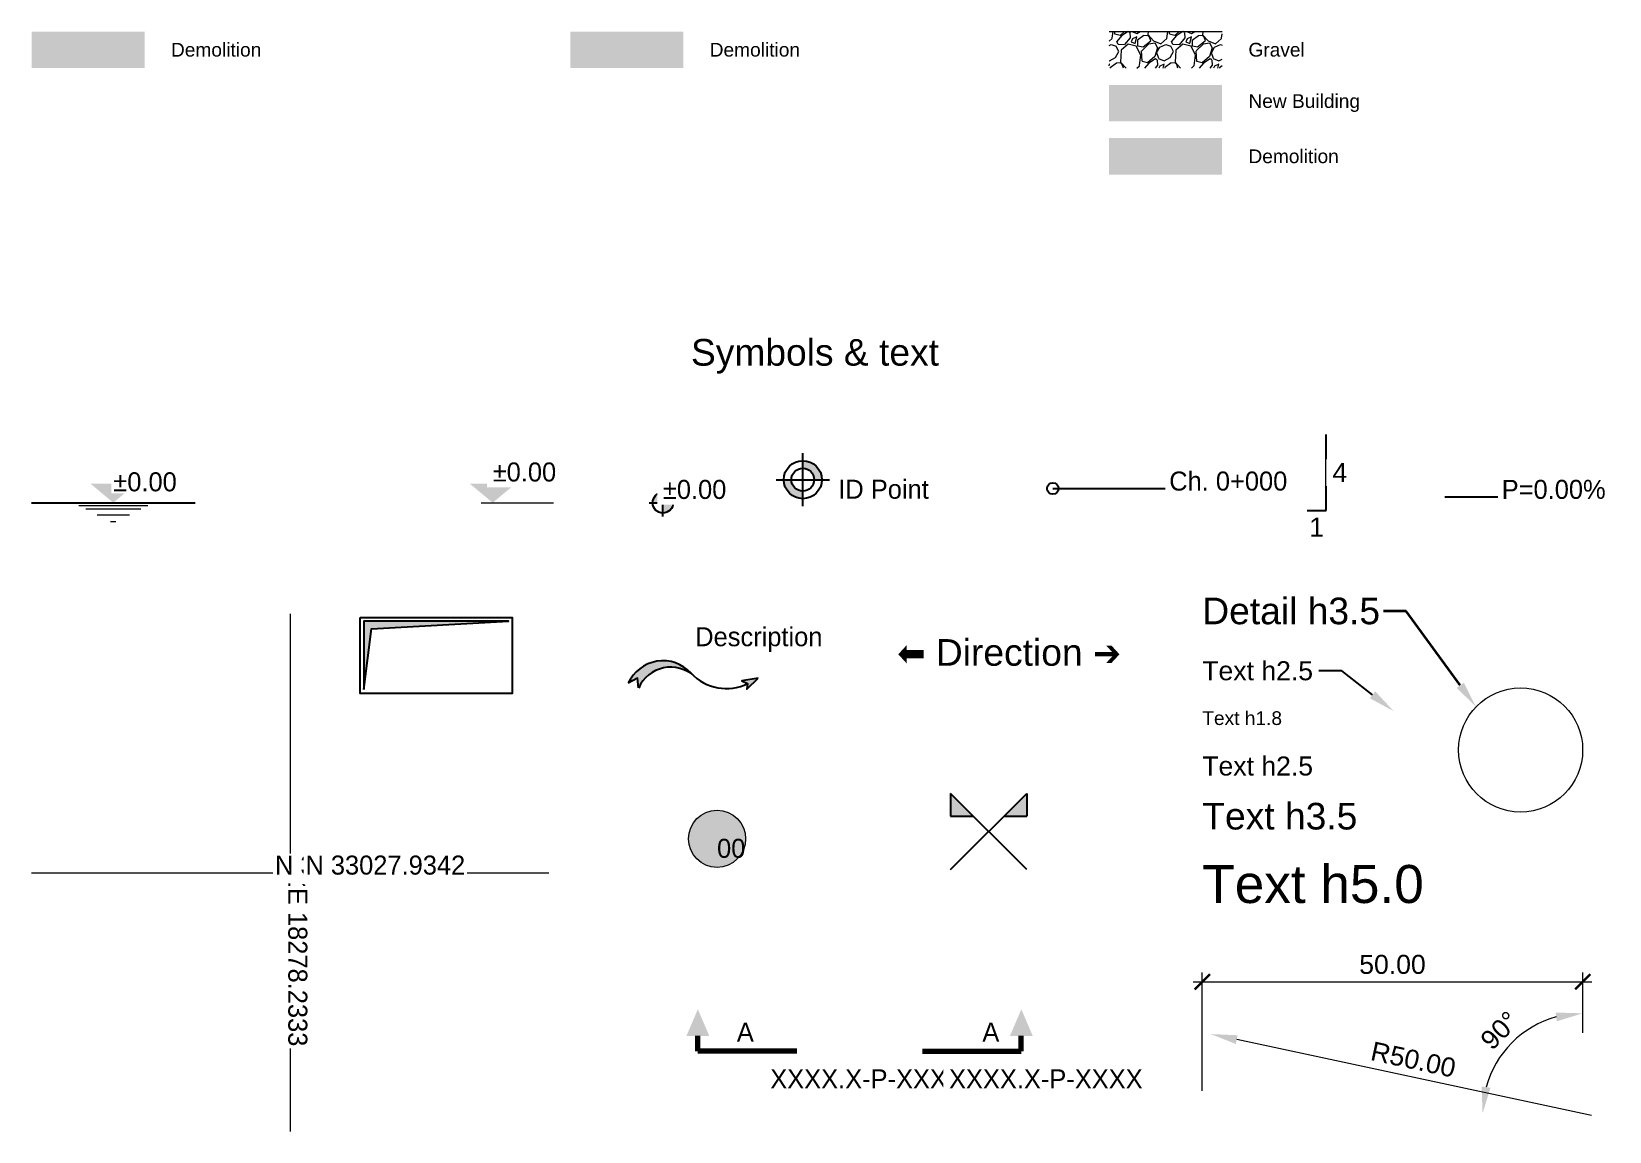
# Model space of a CAD drawing. Header units: metres. Extents: x 18244 to 63437, y 32938 to 108737.
# Drawn here: x 18244.2 to 18451.6, y 32993.9 to 33138.5 of the extents above; entities that cross this region are included whole.
import ezdxf
from ezdxf import colors
from ezdxf.entities.mleader import LeaderData, LeaderLine
from ezdxf.enums import TextEntityAlignment as Align
from ezdxf.math import Vec2, Vec3

# ---------------------------------------------------------------- set-up
doc = ezdxf.new("R2018")
doc.units = ezdxf.units.M
doc.header["$LTSCALE"] = 10
for name, color, linetype, lineweight in [('0__Dimension', 6, 'Continuous', 18), ('0__Symbol', 7, 'Continuous', 25), ('0__Text_1.8', 6, 'Continuous', 18), ('0__Text_2.5', 7, 'Continuous', 25), ('0__Text_3.5', 1, 'Continuous', 35), ('0__Text_5.0', 3, 'Continuous', 50), ('0_Col_255', 255, 'Continuous', 9), ('0_Col__Black_0.10', 2, 'Continuous', 9), ('0_Col__Black_0.18', 6, 'Continuous', 18), ('0_Col__Black_0.25', 7, 'Continuous', 25), ('0_Col__Black_0.70', 4, 'Continuous', 70), ('0_Col__Blue_0.25', 172, 'Continuous', 25), ('0_Hatch', 2, 'Continuous', 9), ('0_Hatch__Demolition', 50, 'Continuous', 9), ('0_Hatch__New_Build', 10, 'Continuous', 9)]:
    doc.layers.add(name, color=color, linetype=linetype, lineweight=lineweight)
doc.styles.add('Lombardi', font='arial.ttf')
doc.styles.get("Standard").update_dxf_attribs({"font": 'txt.shx'})
doc.dimstyles.new('Lo-Annotative', dxfattribs={"dimscale": 10, "dimtxt": 2.5, "dimasz": 2, "dimexe": 1.2, "dimexo": 3, "dimgap": 1, "dimtad": 1, "dimzin": 4, "dimdsep": 46, "dimtxsty": 'Lombardi', "dimblk": 'ARCHTICK', "dimcen": 0.9, "dimdle": 1.2, "dimclrd": 256, "dimclre": 256, "dimclrt": 256, "dimadec": 4, "dimazin": 2, "dimtfac": 1, "dimtix": 1, "dimtmove": 2, "dimatfit": 0, "dimfxl": 1, "dimtfill": 1, "dimtolj": 1, "dimtzin": 0, "dimlwd": -1, "dimlwe": -1, "dimarcsym": 0})

# ---------------------------------------------------------------- blocks, each defined once
blk = doc.blocks.new('SYMMETRY')
for p, q in [((0.5, -0.5), (-0.5, 0.5)), ((-0.5, -0.5), (0.5, 0.5)), ((-0.5, 0.5), (-0.5, 0.2)), ((-0.5, 0.5), (-0.5, 0.2)), ((0.5, 0.5), (0.5, 0.2)), ((-0.5, 0.2), (-0.2, 0.2)), ((0.2, 0.2), (0.5, 0.2))]:
    blk.add_line(p, q)
for points in [[(-0.5, 0.5), (-0.2, 0.2), (-0.5, 0.2)], [(0.2, 0.2), (0.5, 0.2), (0.5, 0.5)]]:
    blk.add_solid(points)
blk = doc.blocks.new('*U66')
for p, q in [((0, 0), (0, 1)), ((-0.25, 0), (0, 0))]:
    blk.add_line(p, q)
at = {"char_height": 0.25, "attachment_point": 5, "style": 'Lombardi', "bg_fill": 3, "box_fill_scale": 1.2, "bg_fill_color": 256, "bg_fill_transparency": 15991431}
for s, insert in [('4', (0.18, 0.5)), ('1', (-0.125, -0.217))]:
    blk.add_mtext(s, dxfattribs=dict(at, insert=insert))
blk = doc.blocks.new('*U60')
blk.add_hatch(color=256).paths.add_polyline_path([(-0.3, 0.15), (-0.3, 0.294), (0, 0.15)])
for p, q in [((-0.3, 0.15), (-0.3, 0.294)), ((-0.3, 0.294), (0, 0.15)), ((0, 0.15), (-1.81, 0.15))]:
    blk.add_line(p, q)
at = {"lineweight": 30, "flags": 104}
blk.add_attdef('VALUE', text='', height=0.25, dxfattribs=at).set_placement((-1.064, 0.375), align=Align.MIDDLE_CENTER)
blk = doc.blocks.new('LEV_PLAN')
h = blk.add_hatch(color=256)
h.dxf.hatch_style = 1
h.paths.add_polyline_path([(-0.135, 0), (0, 0), (0, 0.135, 0.414214)])
h.paths.add_polyline_path([(0, 0), (0, -0.135, 0.414214), (0.135, 0)])
for p, q in [((-0.18, 0), (0.18, 0)), ((0, -0.18), (0, 0.18))]:
    blk.add_line(p, q)
blk.add_circle((0, 0), 0.135)
at = {"lineweight": 30, "flags": 106}
blk.add_attdef('VALUE', text='', height=0.25, dxfattribs=at).set_placement((0, 0.3), align=Align.BOTTOM_CENTER)
blk = doc.blocks.new('NUMBER')
at = {"layer": '0_Col_255'}
h = blk.add_hatch(color=256, dxfattribs=at)
edge = h.paths.add_edge_path()
edge.add_arc((0, 0), 0.375, 0, 360)
at = {"layer": '0_Col__Black_0.18'}
blk.add_circle((0, 0), 0.375, dxfattribs=at)
at = {"layer": '0__Text_3.5', "lineweight": 30, "flags": 106}
blk.add_attdef('NUMBER', text='', height=0.35, dxfattribs=at).set_placement((0, 0), align=Align.MIDDLE_CENTER)
blk = doc.blocks.new('_ArchTick')
at = {"color": 0, "linetype": 'ByBlock', "const_width": 0.15}
blk.add_lwpolyline([(-0.5, -0.5), (0.5, 0.5)], dxfattribs=at)
blk = doc.blocks.new('*D80')
at = {"layer": '0__Dimension', "transparency": 16777216}
for p, q in [((18398.13, 32999.29), (18398.13, 33014.8)), ((18448.13, 33006.9), (18448.13, 33014.8)), ((18396.93, 33013.6), (18449.33, 33013.6))]:
    blk.add_line(p, q, dxfattribs=at)
at = {"layer": 'Defpoints', "color": 0, "transparency": 16777216}
for p in [(18448.13, 33013.6), (18448.13, 33003.9), (18398.13, 32996.29)]:
    blk.add_point(p, dxfattribs=at)
at = {"layer": '0__Dimension', "transparency": 16777216, "xscale": 2, "yscale": 2, "zscale": 2, "rotation": 180}
blk.add_blockref('_ArchTick', (18398.13, 33013.6), dxfattribs=at)
at = {"layer": '0__Dimension', "transparency": 16777216, "xscale": 2, "yscale": 2, "zscale": 2}
blk.add_blockref('_ArchTick', (18448.13, 33013.6), dxfattribs=at)
at = {"layer": '0__Dimension', "transparency": 16777216, "insert": (18423.13, 33015.87), "char_height": 2.5, "attachment_point": 5, "style": 'Lombardi', "bg_fill": 3, "box_fill_scale": 1.1, "bg_fill_color": 256, "bg_fill_true_color": 13158600, "bg_fill_transparency": 0}
blk.add_mtext('\\A1;50.00', dxfattribs=at)
blk = doc.blocks.new('VERTEX')
at = {"linetype": 'Continuous'}
h = blk.add_hatch(color=256, dxfattribs=at)
h.dxf.hatch_style = 1
h.paths.add_polyline_path([(-0.15, 0), (-0.25, 0, 0.414214), (0, -0.25), (0, -0.15, -0.414214)])
h.paths.add_polyline_path([(0.15, 0), (0.25, 0, 0.414214), (0, 0.25), (0, 0.15, -0.414214)])
for p, q in [((0, -0.35), (0, 0.35)), ((-0.35, 0), (0.35, 0))]:
    blk.add_line(p, q, dxfattribs=at)
for radius in [0.25, 0.15]:
    blk.add_circle((0, 0), radius, dxfattribs=at)
at = {"lineweight": 30, "flags": 104}
blk.add_attdef('ID_POINT', text='', height=0.35, dxfattribs=at).set_placement((0.466, 0), align=Align.MIDDLE_LEFT)
blk = doc.blocks.new('*U67')
h = blk.add_hatch(color=256)
h.dxf.hatch_style = 1
h.paths.add_polyline_path([(0.745, 0.026, -0.023136), (0.704, 0.067, 0.538102), (-0.124, -0.067), (0, 0), (0.014, -0.128, -0.509602)])
h.paths.add_polyline_path([(1.447, -0.068), (1.437, -0.142), (1.583, 0), (1.371, -0.036)])
for points in [[(0.014, -0.128), (0, 0), (-0.124, -0.067)], [(1.583, 0), (1.371, -0.036), (1.447, -0.068), (1.437, -0.142), (1.583, 0)]]:
    blk.add_lwpolyline(points)
for centre, radius, start, end in [((0.334, -0.273), 0.502, 42.6015, 155.7406), ((0.436, -0.317), 0.462, 47.9029, 155.9169), ((1.165, 0.491), 0.626, 222.6015, 296.7413)]:
    blk.add_arc(centre, radius, start, end)
at = {"layer": '0__Text_3.5', "lineweight": 30, "flags": 104}
blk.add_attdef('DESCRIPTION', text='', height=0.35, dxfattribs=at).set_placement((0.758, 0.67), align=Align.MIDDLE_CENTER)
blk = doc.blocks.new('*U68')
h = blk.add_hatch(color=256)
h.dxf.hatch_style = 1
h.paths.add_polyline_path([(-0.3, 0.25), (0, 0), (0.3, 0.25)])
at = {"layer": '0_Col__Black_0.10'}
for p, q in [((-0.454, -0.036), (0.454, -0.036)), ((-0.363, -0.082), (0.363, -0.082)), ((-0.212, -0.158), (0.212, -0.158)), ((-0.035, -0.248), (0.035, -0.248))]:
    blk.add_line(p, q, dxfattribs=at)
at = {"layer": '0_Col__Blue_0.25'}
for p, q in [((-1.075, 0), (0, 0)), ((0, 0), (1.075, 0))]:
    blk.add_line(p, q, dxfattribs=at)
at = {"lineweight": 30, "flags": 106}
blk.add_attdef('VALUE', text='', height=0.25, dxfattribs=at).set_placement((0, 0.4), align=Align.BOTTOM_CENTER)
blk = doc.blocks.new('*U69')
at = {"layer": '0_Col__Black_0.10'}
blk.add_line((-3.4, 0), (3.4, 0), dxfattribs=at)
at = {"layer": '0__Text_2.5', "lineweight": 30, "flags": 104}
for tag, p in [('VALUE_1', (-0.2, 0.225)), ('VALUE_2', (0.2, 0.225))]:
    blk.add_attdef(tag, text='', height=0.25, dxfattribs=at).set_placement(p, align=Align.MIDDLE_CENTER)
blk = doc.blocks.new('*U64')
at = {"layer": '0_Col__Black_0.10'}
blk.add_line((0, 3.4), (0, -3.4), dxfattribs=at)
at = {"layer": '0__Text_2.5', "lineweight": 30, "flags": 2}
for tag, p in [('VALUE_3', (0.225, 0.2)), ('VALUE_4', (0.225, -0.2))]:
    blk.add_attdef(tag, text='', height=0.25, rotation=270, dxfattribs=at).set_placement(p, align=Align.MIDDLE_CENTER)
blk = doc.blocks.new('*U65')
at = {"layer": '0_Col__Black_0.70'}
h = blk.add_hatch(color=256, dxfattribs=at)
h.dxf.hatch_style = 1
h.paths.add_polyline_path([(-0.15, 0.2), (0.15, 0.2), (0, 0.55)])
h = blk.add_hatch(color=256, dxfattribs=at)
h.dxf.hatch_style = 1
h.paths.add_polyline_path([(4.102, 0.2), (4.252, 0.55), (4.402, 0.2)])
for p, q in [((0, 0), (0, 0.2)), ((1.3, 0), (0, 0)), ((2.952, 0), (4.252, 0)), ((4.252, 0), (4.252, 0.2))]:
    blk.add_line(p, q, dxfattribs=at)
at = {"layer": '0__Text_1.8', "lineweight": 30, "flags": 64}
blk.add_attdef('REFERENCE1', text='', height=0.18, rotation=360, dxfattribs=at).set_placement((0.951, -0.24), align=Align.MIDDLE_CENTER)
at = {"layer": '0__Text_1.8', "lineweight": 30, "flags": 75}
blk.add_attdef('REFERENCE2', text='', height=0.18, dxfattribs=at).set_placement((3.301, -0.24), align=Align.MIDDLE_CENTER)
at = {"layer": '0__Text_3.5', "lineweight": 30, "flags": 64}
blk.add_attdef('SECTION1', text='', height=0.35, rotation=360, dxfattribs=at).set_placement((0.512, 0.375), align=Align.MIDDLE_CENTER)
at = {"layer": '0__Text_3.5', "lineweight": 30, "flags": 75}
blk.add_attdef('SECTION2', text='', height=0.35, dxfattribs=at).set_placement((3.74, 0.375), align=Align.MIDDLE_CENTER)
blk = doc.blocks.new('*U63')
h = blk.add_hatch(color=256)
h.dxf.hatch_style = 1
h.paths.add_polyline_path([(-0.3, 0.25), (0, 0), (0.3, 0.25)])
at = {"layer": '0_Col__Black_0.10'}
blk.add_line((-0.15, 0), (0.8, 0), dxfattribs=at)
at = {"lineweight": 30, "flags": 104}
blk.add_attdef('VALUE', text='', height=0.25, dxfattribs=at).set_placement((0, 0.529), align=Align.MIDDLE_CENTER)
blk = doc.blocks.new('*D70')
at = {"layer": '0__Dimension', "transparency": 16777216}
blk.add_line((18448.13, 33006.9), (18448.13, 33009.45), dxfattribs=at)
blk.add_arc((18448.13, 32996.29), 13.16, 105.2824, 164.7176, dxfattribs=at)
for points in [[(18444.58, 33009.56), (18444.74, 33008.41), (18448.13, 33009.45)], [(18436.01, 32999.68), (18434.85, 32999.84), (18434.97, 32996.29)]]:
    blk.add_solid(points, dxfattribs=at)
at = {"layer": 'Defpoints', "color": 0, "transparency": 16777216}
for p in [(18441.55, 33007.69), (18448.13, 33003.9), (18398.13, 32996.29), (18448.13, 32996.29), (18448.13, 32996.29)]:
    blk.add_point(p, dxfattribs=at)
at = {"layer": '0__Dimension', "transparency": 16777216, "insert": (18437.21, 33007.21), "char_height": 2.5, "attachment_point": 5, "rotation": 45, "style": 'Lombardi', "bg_fill": 3, "box_fill_scale": 1.1, "bg_fill_color": 256, "bg_fill_true_color": 13158600, "bg_fill_transparency": 0}
blk.add_mtext('\\A1;90°', dxfattribs=at)
blk = doc.blocks.new('*D75')
at = {"layer": '0__Dimension', "transparency": 16777216}
blk.add_line((18449.3, 32996.04), (18402.65, 33006), dxfattribs=at)
blk.add_solid([(18402.77, 33006.57), (18402.53, 33005.43), (18399.23, 33006.73)], dxfattribs=at)
at = {"layer": 'Defpoints', "color": 0, "transparency": 16777216}
for p in [(18399.23, 33006.73), (18448.13, 32996.29)]:
    blk.add_point(p, dxfattribs=at)
at = {"layer": '0__Dimension', "transparency": 16777216, "insert": (18425.87, 33003.37), "char_height": 2.5, "attachment_point": 5, "rotation": 347.9506, "style": 'Lombardi', "bg_fill": 3, "box_fill_scale": 1.1, "bg_fill_color": 256, "bg_fill_true_color": 13158600, "bg_fill_transparency": 0}
blk.add_mtext('\\A1;R50.00', dxfattribs=at)
blk = doc.blocks.new('*U62')
h = blk.add_hatch(color=256)
h.dxf.hatch_style = 1
h.paths.add_polyline_path([(0.05, -0.95), (0.15, -0.15), (1.95, -0.05), (0.05, -0.05)])
at = {"flags": 128}
blk.add_lwpolyline([(0.05, -0.95), (0.15, -0.15), (1.95, -0.05), (0.05, -0.05), (0.05, -0.95)], dxfattribs=at)
blk = doc.blocks.new('*U61')
blk.add_line((0, 0), (0, 2.344))
blk.add_circle((0, 0), 0.075)
at = {"lineweight": 30, "flags": 1}
blk.add_attdef('NUMBER', text='', height=0.25, rotation=90, dxfattribs=at).set_placement((-0.222, 1.53), align=Align.MIDDLE_CENTER)

msp = doc.modelspace()

# ---------------------------------------------------------------- hatches: boundary and pattern name
at = {"layer": '0_Hatch'}
h = msp.add_hatch(dxfattribs=at)
h.set_pattern_fill('GRAVEL', color=256, scale=0.2, angle=45)
h.set_pattern_definition([(273.0128, (18277.2275, 33034.11266), (3.59210244, -61.0657416), [0.68344, -67.66097]), (229.96974, (18277.26344, 33033.43016), (39.5131267, 46.69733202), [1.17281, -116.1081]), (177.51045, (18276.5091, 33032.53214), (75.4341514, -3.5921024), [0.82696, -81.86945]), (312.27369, (18276.0062, 33030.2332), (-68.2499465, 75.43415142), [1.06801, -105.732875]), (337.83365, (18276.72462, 33029.44293), (-61.06574162, 25.14471714), [1.04727, -103.67962]), (42.27369, (18277.6945, 33029.0478), (-75.43415142, -68.2499465), [1.06801, -105.732875]), (82.69424, (18278.48475, 33029.76622), (-10.77630734, -82.61835631), [1.41239, -139.82623]), (117.25533, (18278.66436, 33031.16714), (-53.88153672, 104.170971), [1.33344, -132.01051]), (166.42957, (18278.0537, 33032.35253), (-75.43415142, 17.96051224), [1.07163, -106.09109]), (220.23636, (18277.012, 33032.604), (43.1052294, 35.9210245), [1.22343, -59.94787]), (267.39744, (18276.07804, 33031.81372), (-3.59210245, -82.61835631), [1.582156, -156.633545]), (183.81407, (18279.5983, 33033.75345), (-46.6973318, -3.5921024), [0.54001, -53.46113]), (216.46923, (18279.0595, 33033.71753), (53.8815367, 39.51312694), [1.02736, -101.70928]), (270, (18278.2333, 33033.107), (3.5921, -3.5921), [0.71842, -6.46579]), (248.1986, (18277.5508, 33033.2865), (10.7763073, 25.1447171), [0.38688, -38.30124]), (336.8014, (18277.4071, 33032.9273), (-14.36841, 7.184205), [0.54713, -26.8095]), (75.96376, (18277.91, 33032.7117), (3.5921024, 17.9605122), [0.88864, -28.7326]), (206.565, (18278.1255, 33033.5738), (10.776307, 3.592102), [0.64257, -15.4218]), (61.38954, (18275.3237, 33030.84385), (25.14471714, 46.69733183), [0.90018, -89.11765]), (115.34618, (18275.75475, 33031.6341), (25.14471714, -53.8815367), [0.7552, -74.76443]), (338.1986, (18277.4071, 33034.2923), (-25.1447171, 10.7763073), [0.77376, -37.91437]), (28.61046, (18278.12554, 33034.0049), (-46.69733183, -25.14471714), [0.90018, -89.11765]), (24.44395, (18277.5508, 33028.61675), (-25.1447171, -10.7763073), [0.86807, -42.53547]), (339.77514, (18278.34107, 33028.97596), (-57.4736392, 21.55261466), [0.72734, -72.00719]), (111.8014, (18281.03514, 33030.7361), (-10.7763073, 25.1447171), [0.77376, -37.91437]), (62.35402, (18280.74778, 33031.4545), (-32.32892203, -61.0657416), [0.85157, -84.30475]), (114.44395, (18279.275, 33028.97596), (10.7763073, -25.1447171), [0.43404, -42.9695]), (146.3099, (18280.8196, 33030.5206), (-17.960512, 10.7763073), [0.25903, -25.64399]), (210.9638, (18280.6041, 33030.6642), (14.36841, 7.184205), [1.04727, -19.89811]), (231.009, (18279.70607, 33030.12543), (32.32892203, 39.51312693), [0.97053, -96.08273]), (348.6901, (18278.2333, 33032.3885), (-10.776307, 3.592102), [0.73265, -17.58355]), (38.15723, (18278.95173, 33032.24477), (68.24994652, 53.88153673), [1.27911, -126.63202]), (105.9454, (18279.9575, 33033.03503), (10.7763073, -39.513127), [0.52302, -51.77878]), (135, (18279.814, 33033.538), (-7.1842, 6e-16), [0.3048, -4.7752]), (165.25644, (18279.52646, 33030.16135), (39.5131269, -10.77630735), [0.70573, -69.86788]), (93.0128, (18278.84396, 33030.34096), (-3.59210244, 61.0657416), [1.36689, -66.97752]), (45, (18278.772, 33031.706), (6e-16, 7.1842), [1.3208, -3.7592]), (10.30485, (18279.70607, 33032.6399), (61.0657416, 10.7763074), [0.80322, -79.51863]), (299.0546, (18280.4963, 33032.7836), (10.7763073, -17.9605122), [0.73966, -36.2433]), (252.64598, (18280.85554, 33032.137), (-32.32892204, -104.170971), [1.20429, -119.22493]), (220.42608, (18280.49633, 33030.98753), (-50.28943428, -43.10522938), [1.27406, -126.13169])])
h.paths.add_polyline_path([(18400.727, 33136.062), (18400.727, 33138.462), (18385.87, 33138.462), (18385.87, 33133.662), (18400.727, 33133.662)])
at = {"layer": '0_Hatch__Demolition'}
h = msp.add_hatch(color=256, dxfattribs=at)
h.dxf.hatch_style = 1
h.paths.add_polyline_path([(18259.09, 33136.062), (18259.09, 33138.462), (18244.233, 33138.462), (18244.233, 33133.662), (18259.09, 33133.662)])
h = msp.add_hatch(color=256, dxfattribs=at)
h.dxf.hatch_style = 1
h.paths.add_polyline_path([(18329.908, 33136.062), (18329.908, 33138.462), (18315.052, 33138.462), (18315.052, 33133.662), (18329.908, 33133.662)])
h = msp.add_hatch(color=256, dxfattribs=at)
h.dxf.hatch_style = 1
h.paths.add_polyline_path([(18400.727, 33119.662), (18400.727, 33122.062), (18400.727, 33124.462), (18385.87, 33124.462), (18385.87, 33119.662)])
at = {"layer": '0_Hatch__New_Build'}
h = msp.add_hatch(color=256, dxfattribs=at)
h.dxf.hatch_style = 1
h.paths.add_polyline_path([(18400.727, 33129.062), (18400.727, 33131.462), (18385.87, 33131.462), (18385.87, 33126.662), (18400.727, 33126.662)])

# ---------------------------------------------------------------- linework, layer by layer
at = {"layer": '0_Col__Black_0.10'}
msp.add_line((18385.87, 33138.462), (18400.727, 33138.462), dxfattribs=at)
msp.add_circle((18439.974, 33044.062), 8.154, dxfattribs=at)
at = {"layer": '0_Col__Black_0.25'}
msp.add_lwpolyline([(18287.431, 33061.486), (18307.431, 33061.486), (18307.431, 33051.486), (18287.431, 33051.486)], close=True, dxfattribs=at)

# ---------------------------------------------------------------- block references
at = {"layer": '0__Symbol', "xscale": 10, "yscale": 10, "zscale": 10}
for name, p in [('*U66', (18414.406, 33075.515)), ('*U62', (18287.431, 33061.486)), ('SYMMETRY', (18370.051, 33033.355))]:
    msp.add_blockref(name, p, dxfattribs=at)
at = {"layer": '0__Symbol'}
ref = msp.add_blockref('VERTEX', (18345.616, 33079.576), dxfattribs=dict(at, xscale=10, yscale=10, zscale=10))
lines = msp.add_mtext('ID Point', dxfattribs={"layer": '0', "insert": (18350.281, 33079.576), "char_height": 2.5, "attachment_point": 1, "bg_fill": 3, "box_fill_scale": 1.3, "bg_fill_color": 256, "bg_fill_transparency": 0})
ref.add_attrib('ID_POINT', '', (18350.281, 33079.576)).embed_mtext(lines)
ref = msp.add_blockref('*U68', (18254.982, 33076.547), dxfattribs=dict(at, xscale=10, yscale=10, zscale=10))
lines = msp.add_mtext('±0.00', dxfattribs={"layer": '0', "insert": (18254.982, 33080.547), "char_height": 2.5, "attachment_point": 1, "bg_fill": 3, "box_fill_scale": 1.1, "bg_fill_color": 256, "bg_fill_transparency": 0})
ref.add_attrib('VALUE', '', (18254.982, 33080.547)).embed_mtext(lines)
ref = msp.add_blockref('*U63', (18304.853, 33076.547), dxfattribs=dict(at, xscale=10, yscale=10, zscale=10))
lines = msp.add_mtext('±0.00', dxfattribs={"layer": '0', "insert": (18304.853, 33081.839), "char_height": 2.5, "attachment_point": 1, "bg_fill": 3, "box_fill_scale": 1.3, "bg_fill_color": 256, "bg_fill_transparency": 0})
ref.add_attrib('VALUE', '', (18304.853, 33081.839)).embed_mtext(lines)
ref = msp.add_blockref('*U61', (18378.485, 33078.426), dxfattribs=dict(at, xscale=10, yscale=10, zscale=10, rotation=270))
lines = msp.add_mtext('Ch. 0+000', dxfattribs={"layer": '0', "insert": (18393.782, 33080.645), "char_height": 2.5, "attachment_point": 1, "bg_fill": 3, "box_fill_scale": 1.2, "bg_fill_color": 256, "bg_fill_transparency": 0})
ref.add_attrib('NUMBER', '', (18393.782, 33080.645)).embed_mtext(lines)
ref = msp.add_blockref('LEV_PLAN', (18327.223, 33076.547), dxfattribs=dict(at, xscale=10, yscale=10, zscale=10))
lines = msp.add_mtext('±0.00', dxfattribs={"layer": '0', "insert": (18327.223, 33079.547), "char_height": 2.5, "attachment_point": 1, "bg_fill": 3, "box_fill_scale": 1.3, "bg_fill_color": 256, "bg_fill_transparency": 0})
ref.add_attrib('VALUE', '', (18327.223, 33079.547)).embed_mtext(lines)
ref = msp.add_blockref('*U60', (18448.128, 33075.801), dxfattribs=dict(at, xscale=10, yscale=10, zscale=10))
lines = msp.add_mtext('P=0.00%', dxfattribs={"layer": '0', "insert": (18437.488, 33079.555), "char_height": 2.5, "attachment_point": 1, "bg_fill": 3, "box_fill_scale": 1.2, "bg_fill_color": 256, "bg_fill_transparency": 0})
ref.add_attrib('VALUE', '', (18437.488, 33079.555)).embed_mtext(lines)
ref = msp.add_blockref('*U64', (18278.233, 33027.934), dxfattribs=dict(at, xscale=10, yscale=10, zscale=10))
lines = msp.add_mtext('E 18278.2333', dxfattribs={"layer": '0__Text_2.5', "insert": (18280.483, 33029.934), "char_height": 2.5, "attachment_point": 1, "rotation": 270, "bg_fill": 3, "box_fill_scale": 1.1, "bg_fill_color": 256, "bg_fill_transparency": 0})
ref.add_attrib('VALUE_3', '', (18280.483, 33029.934)).embed_mtext(lines)
lines = msp.add_mtext('E 18278.2333', dxfattribs={"layer": '0__Text_2.5', "insert": (18280.483, 33025.934), "char_height": 2.5, "attachment_point": 1, "rotation": 270, "bg_fill": 3, "box_fill_scale": 1.1, "bg_fill_color": 256, "bg_fill_transparency": 0})
ref.add_attrib('VALUE_4', '', (18280.483, 33025.934)).embed_mtext(lines)
ref = msp.add_blockref('*U67', (18323.897, 33053.488), dxfattribs=dict(at, xscale=10, yscale=10, zscale=10))
lines = msp.add_mtext('Description', dxfattribs={"layer": '0__Text_3.5', "insert": (18331.474, 33060.191), "char_height": 2.5, "attachment_point": 1, "bg_fill": 3, "box_fill_scale": 1.2, "bg_fill_color": 256, "bg_fill_transparency": 0})
ref.add_attrib('DESCRIPTION', '', (18331.474, 33060.191)).embed_mtext(lines)
ref = msp.add_blockref('NUMBER', (18334.346, 33032.386), dxfattribs=dict(at, xscale=10, yscale=10, zscale=10))
lines = msp.add_mtext('00', dxfattribs={"layer": '0__Text_3.5', "insert": (18334.346, 33032.386), "char_height": 2.5, "attachment_point": 1})
ref.add_attrib('NUMBER', '', (18334.346, 33032.386)).embed_mtext(lines)
ref = msp.add_blockref('*U69', (18278.233, 33027.934), dxfattribs=dict(at, xscale=10, yscale=10, zscale=10))
lines = msp.add_mtext('N 33027.9342', dxfattribs={"layer": '0__Text_2.5', "insert": (18276.233, 33030.184), "char_height": 2.5, "attachment_point": 1, "bg_fill": 3, "box_fill_scale": 1.1, "bg_fill_color": 256, "bg_fill_transparency": 0})
ref.add_attrib('VALUE_1', '', (18276.233, 33030.184)).embed_mtext(lines)
lines = msp.add_mtext('N 33027.9342', dxfattribs={"layer": '0__Text_2.5', "insert": (18280.233, 33030.184), "char_height": 2.5, "attachment_point": 1, "bg_fill": 3, "box_fill_scale": 1.1, "bg_fill_color": 256, "bg_fill_transparency": 0})
ref.add_attrib('VALUE_2', '', (18280.233, 33030.184)).embed_mtext(lines)
ref = msp.add_blockref('*U65', (18331.821, 33004.489), dxfattribs=dict(at, xscale=10, yscale=10, zscale=10))
lines = msp.add_mtext('XXXX.X-P-XXXX ', dxfattribs={"layer": '0__Text_1.8', "insert": (18341.334, 33002.089), "char_height": 2.5, "attachment_point": 1, "bg_fill": 3, "box_fill_scale": 1.3, "bg_fill_color": 256, "bg_fill_transparency": 0})
ref.add_attrib('REFERENCE1', '', (18341.334, 33002.089)).embed_mtext(lines)
lines = msp.add_mtext('A', dxfattribs={"layer": '0__Text_3.5', "insert": (18336.946, 33008.239), "char_height": 2.5, "attachment_point": 1, "bg_fill": 3, "box_fill_scale": 1.3, "bg_fill_color": 256, "bg_fill_transparency": 0})
ref.add_attrib('SECTION1', '', (18336.946, 33008.239)).embed_mtext(lines)
lines = msp.add_mtext('XXXX.X-P-XXXX ', dxfattribs={"layer": '0__Text_1.8', "insert": (18364.833, 33002.089), "char_height": 2.5, "attachment_point": 1, "bg_fill": 3, "box_fill_scale": 1.3, "bg_fill_color": 256, "bg_fill_transparency": 0})
ref.add_attrib('REFERENCE2', '', (18364.833, 33002.089)).embed_mtext(lines)
lines = msp.add_mtext('A', dxfattribs={"layer": '0__Text_3.5', "insert": (18369.221, 33008.239), "char_height": 2.5, "attachment_point": 1, "bg_fill": 3, "box_fill_scale": 1.3, "bg_fill_color": 256, "bg_fill_transparency": 0})
ref.add_attrib('SECTION2', '', (18369.221, 33008.239)).embed_mtext(lines)

# ---------------------------------------------------------------- texts
at = {"layer": '0__Text_1.8', "char_height": 1.8, "attachment_point": 4, "style": 'Lombardi', "bg_fill": 2}
for s, insert in [('Demolition', (18262.557, 33136.062)), ('Demolition', (18333.376, 33136.062)), ('Gravel', (18404.194, 33136.062)), ('New Building', (18404.194, 33129.062)), ('Demolition', (18404.194, 33122.062))]:
    msp.add_mtext(s, dxfattribs=dict(at, insert=insert))
at = {"layer": '0__Text_1.8', "insert": (18398.128, 33047.316), "char_height": 1.8, "attachment_point": 7, "style": 'Lombardi', "bg_fill": 3, "box_fill_scale": 1.2, "bg_fill_color": 256, "bg_fill_transparency": 0}
msp.add_mtext('Text h1.8', dxfattribs=at)
at = {"layer": '0__Text_2.5', "insert": (18398.128, 33040.67), "char_height": 2.5, "attachment_point": 7, "style": 'Lombardi', "bg_fill": 3, "box_fill_scale": 1.2, "bg_fill_color": 256, "bg_fill_transparency": 0}
msp.add_mtext('Text h2.5', dxfattribs=at)
at = {"layer": '0__Text_3.5', "insert": (18347.215, 33095.785), "char_height": 3.5, "attachment_point": 5, "style": 'Lombardi', "bg_fill": 2}
msp.add_mtext('\\A1;Symbols & text', dxfattribs=at)
at = {"layer": '0__Text_3.5', "char_height": 3.5, "style": 'Lombardi', "bg_fill": 3, "bg_fill_color": 256, "bg_fill_transparency": 0}
for s, insert, attachment_point, box_fill_scale in [('{\\fWingdings|b0|i0|c2|p2;ç} Direction {\\fWingdings|b0|i0|c2|p2;è}', (18372.751, 33056.854), 5, 1.5), ('\\A1;Text h{\\H1x;3.5}', (18398.128, 33033.561), 7, 1.2)]:
    msp.add_mtext(s, dxfattribs=dict(at, insert=insert, attachment_point=attachment_point, box_fill_scale=box_fill_scale))
at = {"layer": '0__Text_5.0', "insert": (18398.128, 33023.878), "char_height": 5, "attachment_point": 7, "style": 'Lombardi', "bg_fill": 3, "box_fill_scale": 1.2, "bg_fill_color": 256, "bg_fill_transparency": 0}
msp.add_mtext('Text h5.0', dxfattribs=at)

# ---------------------------------------------------------------- dimensions: what is measured, and where the dimension line sits
at = {"layer": '0__Dimension'}
dim = msp.add_linear_dim(base=(18448.128, 33013.596), p1=(18398.128, 32996.29), p2=(18448.128, 33003.9), dimstyle='Lo-Annotative', dxfattribs=at)
dim.commit()
dim.dimension.update_dxf_attribs({"geometry": '*D80', "text_midpoint": (18423.128, 33015.873)})

# ---------------------------------------------------------------- next in the draw order: dimensions: what is measured, and where the dimension line sits
dim = msp.add_angular_dim_2l(base=(18441.547, 33007.688), line1=((18398.128, 32996.29), (18448.128, 32996.29)), line2=((18448.128, 32996.29), (18448.128, 33003.9)), dimstyle='Lo-Annotative', override={"dimscale": 0, "dimtxt": 2.5, "dimasz": 3.5, "dimexe": 0, "dimexo": 3, "dimgap": 1, "dimsah": 1, "dimcen": 0.9}, dxfattribs=at)
dim.commit()
dim.dimension.update_dxf_attribs({"geometry": '*D70', "text_midpoint": (18437.212, 33007.206)})

# ---------------------------------------------------------------- next in the draw order: leaders
at = {"layer": '0__Text_2.5'}
ml = msp.add_multileader_mtext('Standard', dxfattribs=at)
ml.set_content('Text h2.5', color=256, style='Lombardi')
ml.set_leader_properties(color=256, linetype='ByLayer', lineweight=-1)
ml.build(insert=Vec2(0, 0))
ml.multileader.update_dxf_attribs({"text_left_attachment_type": 2, "text_right_attachment_type": 2, "dogleg_length": 0.3, "arrow_head_size": 3.5})
ctx = ml.context
ctx.base_point, ctx.char_height, ctx.arrow_head_size, ctx.landing_gap_size, ctx.plane_origin = Vec3(18397.128, 33054.443), 2.5, 3.5, 1, Vec3(18414.594, 33025.449)
ctx.left_attachment, ctx.right_attachment = 2, 2
notes = []
notes.append((ctx, [(0, (1, 1, 0), (18416.466, 33054.443), (-1, 0), 3, [(0, [(18423.279, 33049.164)], 0, [])])]))
ctx.mtext.insert, ctx.mtext.flow_direction = Vec3(18398.128, 33055.72), 5
at = {"layer": '0__Text_3.5'}
ml = msp.add_multileader_mtext('Standard', dxfattribs=at)
ml.set_content('Detail h3.5', color=256, style='Lombardi')
ml.set_leader_properties(color=256, linetype='ByLayer', lineweight=-1)
ml.build(insert=Vec2(0, 0))
ml.multileader.update_dxf_attribs({"text_left_attachment_type": 2, "text_right_attachment_type": 2, "dogleg_length": 0.3, "arrow_head_size": 3.5})
ctx = ml.context
ctx.base_point, ctx.char_height, ctx.arrow_head_size, ctx.landing_gap_size, ctx.plane_origin = Vec3(18397.128, 33062.293), 3.5, 3.5, 1, Vec3(18414.594, 32999.959)
ctx.left_attachment, ctx.right_attachment = 2, 2
notes.append((ctx, [(0, (1, 1, 0), (18424.93, 33062.293), (-1, 0), 3, [(0, [(18434.11, 33049.728)], 0, [])])]))
ctx.mtext.insert, ctx.mtext.flow_direction = Vec3(18398.128, 33064.081), 5
for ctx, leaders in notes:
    for number, flags, end, landing, length, lines in leaders:
        leader = LeaderData()
        leader.index, (leader.has_last_leader_line, leader.has_dogleg_vector, leader.attachment_direction) = number, flags
        leader.last_leader_point, leader.dogleg_vector, leader.dogleg_length = Vec3(end), Vec3(landing), length
        for number, points, colour, breaks in lines:
            line = LeaderLine()
            line.index, line.vertices, line.color, line.breaks = number, Vec3.list(points), colors.encode_raw_color(colour), breaks
            leader.lines.append(line)
        ctx.leaders.append(leader)

# ---------------------------------------------------------------- next in the draw order: dimensions: what is measured, and where the dimension line sits
at = {"layer": '0__Dimension'}
dim = msp.add_radius_dim(center=(18448.128, 32996.29), mpoint=(18399.229, 33006.728), dimstyle='Lo-Annotative', override={"dimscale": 0, "dimtxt": 2.5, "dimasz": 3.5, "dimexe": 0, "dimexo": 3, "dimgap": 1, "dimsah": 1, "dimcen": 0.9}, dxfattribs=at)
dim.commit()
dim.dimension.update_dxf_attribs({"geometry": '*D75', "text_midpoint": (18425.865, 33003.37)})

doc.saveas('drawing.dxf')
